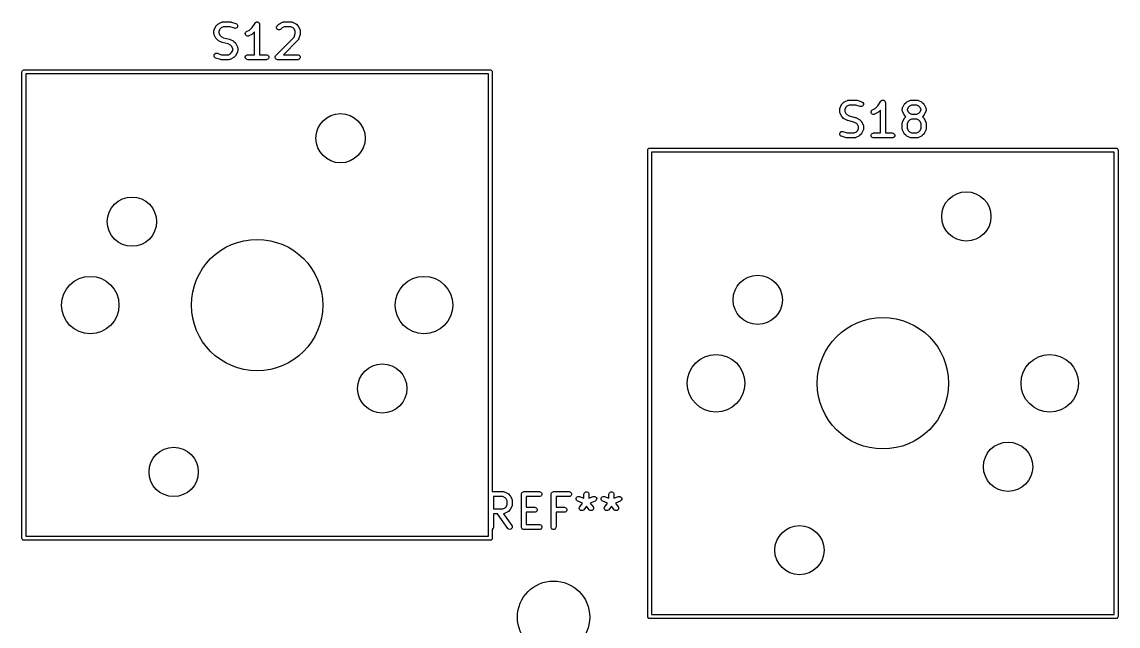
# Model space of a CAD drawing. Extents: x 100 to 226, y -132 to -42.
# Drawn here: x 156.99 to 190.36, y -102.96 to -84.57 of the extents above; entities that cross this region are included whole.
import ezdxf

# ---------------------------------------------------------------- set-up
doc = ezdxf.new("R2010")
doc.units = 0
doc.layers.add('BLACK', color=7, linetype='CONTINUOUS')

msp = doc.modelspace()

# ---------------------------------------------------------------- linework, layer by layer
at = {"layer": 'BLACK', "linetype": 'CONTINUOUS'}
for p, q in [((162.842323, -84.798004), (162.889942, -84.702766)), ((162.889942, -84.702766), (162.893906, -84.696466)), ((162.893906, -84.696466), (162.894664, -84.694639)), ((162.894664, -84.694639), (162.896352, -84.692582)), ((162.896352, -84.692582), (162.897774, -84.690323)), ((162.897774, -84.690323), (162.899272, -84.689023)), ((162.899272, -84.689023), (162.903991, -84.683274)), ((162.903991, -84.683274), (162.95161, -84.635655)), ((162.95161, -84.635655), (162.957359, -84.630936)), ((162.957359, -84.630936), (162.958659, -84.629438)), ((162.958659, -84.629438), (162.960918, -84.628016)), ((162.960918, -84.628016), (162.962975, -84.626328)), ((162.962975, -84.626328), (162.964802, -84.62557)), ((162.964802, -84.62557), (162.971102, -84.621606)), ((162.971102, -84.621606), (163.06634, -84.573987)), ((163.04907, -84.750327), (163.018663, -84.780734)), ((163.117586, -84.716069), (163.04907, -84.750327)), ((163.06634, -84.573987), (163.080071, -84.568732)), ((163.080071, -84.568732), (163.08276, -84.56854)), ((163.08276, -84.56854), (163.085249, -84.56751)), ((163.085249, -84.56751), (163.099881, -84.566069)), ((163.099881, -84.566069), (163.337976, -84.566069)), ((163.325806, -84.716069), (163.117586, -84.716069)), ((163.457115, -84.759839), (163.325806, -84.716069)), ((163.337976, -84.566069), (163.345381, -84.566798)), ((163.345381, -84.566798), (163.347356, -84.566658)), ((163.347356, -84.566658), (163.349953, -84.567248)), ((163.349953, -84.567248), (163.352608, -84.56751)), ((163.352608, -84.56751), (163.354439, -84.568268)), ((163.354439, -84.568268), (163.361693, -84.569918)), ((163.361693, -84.569918), (163.50455, -84.617537)), ((163.526816, -84.747938), (163.500642, -84.761024)), ((163.50455, -84.617537), (163.517975, -84.623531)), ((163.517975, -84.623531), (163.540082, -84.642705)), ((163.54599, -84.72583), (163.526816, -84.747938)), ((163.540082, -84.642705), (163.553169, -84.668878)), ((163.555244, -84.698068), (163.54599, -84.72583)), ((163.553169, -84.668878), (163.555244, -84.698068)), ((163.912597, -84.817525), (163.993976, -84.736146)), ((163.993976, -84.736146), (164.085096, -84.599466)), ((164.085096, -84.599466), (164.08513, -84.599423)), ((164.08513, -84.599423), (164.08514, -84.599401)), ((164.08514, -84.599401), (164.085191, -84.599349)), ((164.085191, -84.599349), (164.094412, -84.588091)), ((164.094412, -84.588091), (164.100581, -84.583959)), ((164.100581, -84.583959), (164.105832, -84.578709)), ((164.105832, -84.578709), (164.112621, -84.575896)), ((164.112621, -84.575896), (164.118727, -84.571808)), ((164.118727, -84.571808), (164.126007, -84.570351)), ((164.126007, -84.570351), (164.132868, -84.56751)), ((164.132868, -84.56751), (164.140216, -84.56751)), ((164.140216, -84.56751), (164.147421, -84.566069)), ((164.147421, -84.566069), (164.154705, -84.56751)), ((164.154705, -84.56751), (164.162132, -84.56751)), ((164.162132, -84.56751), (164.16892, -84.570322)), ((164.16892, -84.570322), (164.176129, -84.571748)), ((164.176129, -84.571748), (164.182308, -84.575867)), ((164.182308, -84.575867), (164.189168, -84.578709)), ((164.189168, -84.578709), (164.194361, -84.583902)), ((164.194361, -84.583902), (164.200478, -84.58798)), ((164.200478, -84.58798), (164.204611, -84.594152)), ((164.204611, -84.594152), (164.20986, -84.599401)), ((164.20986, -84.599401), (164.212671, -84.606188)), ((164.212671, -84.606188), (164.216761, -84.612295)), ((164.216761, -84.612295), (164.218217, -84.619576)), ((164.218217, -84.619576), (164.221059, -84.626437)), ((164.221059, -84.626437), (164.222484, -84.640913)), ((164.222484, -84.640913), (164.2225, -84.64099)), ((164.2225, -84.64099), (164.222494, -84.641016)), ((164.222494, -84.641016), (164.2225, -84.641069)), ((164.2225, -84.641069), (164.2225, -85.566069)), ((164.740608, -84.721676), (164.751807, -84.694639)), ((164.740608, -84.750938), (164.740608, -84.721676)), ((164.751807, -84.777975), (164.740608, -84.750938)), ((164.751807, -84.694639), (164.761134, -84.683274)), ((164.761134, -84.683274), (164.808753, -84.635655)), ((164.808753, -84.635655), (164.814502, -84.630936)), ((164.814502, -84.630936), (164.815802, -84.629438)), ((164.815802, -84.629438), (164.818061, -84.628016)), ((164.818061, -84.628016), (164.820118, -84.626328)), ((164.820118, -84.626328), (164.821945, -84.62557)), ((164.821945, -84.62557), (164.828245, -84.621606)), ((164.828245, -84.621606), (164.923483, -84.573987)), ((164.906213, -84.750327), (164.8672, -84.78934)), ((164.974729, -84.716069), (164.906213, -84.750327)), ((164.923483, -84.573987), (164.937214, -84.568732)), ((164.937214, -84.568732), (164.939903, -84.56854)), ((164.939903, -84.56854), (164.942392, -84.56751)), ((164.942392, -84.56751), (164.957024, -84.566069)), ((164.957024, -84.566069), (165.195119, -84.566069)), ((165.177414, -84.716069), (164.974729, -84.716069)), ((165.24593, -84.750327), (165.177414, -84.716069)), ((165.195119, -84.566069), (165.209751, -84.56751)), ((165.209751, -84.56751), (165.21224, -84.568541)), ((165.21224, -84.568541), (165.214928, -84.568732)), ((165.214928, -84.568732), (165.22866, -84.573987)), ((165.22866, -84.573987), (165.323898, -84.621606)), ((165.276337, -84.780734), (165.24593, -84.750327)), ((165.323898, -84.621606), (165.330197, -84.62557)), ((165.330197, -84.62557), (165.332025, -84.626328)), ((165.332025, -84.626328), (165.334081, -84.628016)), ((165.334081, -84.628016), (165.336341, -84.629438)), ((165.336341, -84.629438), (165.33764, -84.630936)), ((165.33764, -84.630936), (165.34339, -84.635655)), ((165.34339, -84.635655), (165.391009, -84.683274)), ((165.391009, -84.683274), (165.395727, -84.689023)), ((165.395727, -84.689023), (165.397226, -84.690323)), ((165.397226, -84.690323), (165.398647, -84.692582)), ((165.398647, -84.692582), (165.400336, -84.694639)), ((165.400336, -84.694639), (165.401093, -84.696466)), ((165.401093, -84.696466), (165.405058, -84.702766)), ((165.405058, -84.702766), (165.452677, -84.798004)), ((162.834405, -84.831545), (162.835846, -84.816913)), ((162.834405, -84.926783), (162.834405, -84.831545)), ((162.835846, -84.941415), (162.834405, -84.926783)), ((162.835846, -84.816913), (162.836877, -84.814423)), ((162.836877, -84.943904), (162.835846, -84.941415)), ((162.836877, -84.814423), (162.837068, -84.811736)), ((162.837068, -84.946592), (162.836877, -84.943904)), ((162.837068, -84.811736), (162.842323, -84.798004)), ((162.842323, -84.960324), (162.837068, -84.946592)), ((162.889942, -85.055562), (162.842323, -84.960324)), ((162.893906, -85.061861), (162.889942, -85.055562)), ((162.894664, -85.063689), (162.893906, -85.061861)), ((162.896352, -85.065745), (162.894664, -85.063689)), ((162.897774, -85.068005), (162.896352, -85.065745)), ((162.899272, -85.069304), (162.897774, -85.068005)), ((162.903991, -85.075054), (162.899272, -85.069304)), ((162.95161, -85.122673), (162.903991, -85.075054)), ((163.018663, -84.780734), (162.984405, -84.84925)), ((162.984405, -84.84925), (162.984405, -84.909078)), ((162.984405, -84.909078), (163.018663, -84.977594)), ((163.018663, -84.977594), (163.04907, -85.008001)), ((163.04907, -85.008001), (163.126057, -85.046494)), ((163.126057, -85.046494), (163.308547, -85.092117)), ((163.308547, -85.092117), (163.309626, -85.092502)), ((163.309626, -85.092502), (163.310166, -85.092541)), ((163.310166, -85.092541), (163.316247, -85.094868)), ((163.471452, -84.763099), (163.457115, -84.759839)), ((163.500642, -84.761024), (163.471452, -84.763099)), ((163.787375, -84.917402), (163.796629, -84.889641)), ((163.789449, -84.946592), (163.787375, -84.917402)), ((163.802536, -84.972767), (163.789449, -84.946592)), ((163.796629, -84.889641), (163.815802, -84.867533)), ((163.824644, -84.99194), (163.802536, -84.972767)), ((163.815802, -84.867533), (163.828245, -84.859701)), ((163.852405, -85.001194), (163.824644, -84.99194)), ((163.828245, -84.859701), (163.912597, -84.817525)), ((163.881595, -84.99912), (163.852405, -85.001194)), ((163.895327, -84.993865), (163.881595, -84.99912)), ((163.990565, -84.946246), (163.895327, -84.993865)), ((163.996864, -84.942281), (163.990565, -84.946246)), ((163.998692, -84.941524), (163.996864, -84.942281)), ((164.000748, -84.939835), (163.998692, -84.941524)), ((164.003008, -84.938414), (164.000748, -84.939835)), ((164.004307, -84.936915), (164.003008, -84.938414)), ((164.010057, -84.932197), (164.004307, -84.936915)), ((164.0725, -84.869754), (164.010057, -84.932197)), ((164.0725, -85.566069), (164.0725, -84.869754)), ((164.713515, -85.588036), (165.272423, -85.029126)), ((164.772499, -84.798667), (164.751807, -84.777975)), ((164.799536, -84.809866), (164.772499, -84.798667)), ((164.828798, -84.809866), (164.799536, -84.809866)), ((164.855835, -84.798667), (164.828798, -84.809866)), ((164.8672, -84.78934), (164.855835, -84.798667)), ((165.272423, -85.029126), (165.310595, -84.914613)), ((165.310595, -84.84925), (165.276337, -84.780734)), ((165.310595, -84.914613), (165.310595, -84.84925)), ((165.409127, -85.093357), (165.403133, -85.106783)), ((165.456746, -84.950501), (165.409127, -85.093357)), ((165.452677, -84.798004), (165.457932, -84.811735)), ((165.458395, -84.943245), (165.456746, -84.950501)), ((165.457932, -84.811735), (165.458123, -84.814424)), ((165.458123, -84.814424), (165.459154, -84.816913)), ((165.459154, -84.941415), (165.458395, -84.943245)), ((165.459154, -84.816913), (165.460595, -84.831545)), ((165.459415, -84.938761), (165.459154, -84.941415)), ((165.460006, -84.936164), (165.459415, -84.938761)), ((165.460595, -84.926783), (165.459865, -84.934189)), ((165.459865, -84.934189), (165.460006, -84.936164)), ((165.460595, -84.831545), (165.460595, -84.926783)), ((162.957359, -85.127391), (162.95161, -85.122673)), ((162.958659, -85.12889), (162.957359, -85.127391)), ((162.960918, -85.130311), (162.958659, -85.12889)), ((162.962975, -85.132), (162.960918, -85.130311)), ((162.964802, -85.132757), (162.962975, -85.132)), ((162.971102, -85.136722), (162.964802, -85.132757)), ((163.06634, -85.184341), (162.971102, -85.136722)), ((163.067409, -85.18475), (163.06634, -85.184341)), ((163.067845, -85.185073), (163.067409, -85.18475)), ((163.073981, -85.187265), (163.067845, -85.185073)), ((163.080071, -85.189596), (163.073981, -85.187265)), ((163.080611, -85.189634), (163.080071, -85.189596)), ((163.081691, -85.19002), (163.080611, -85.189634)), ((163.264181, -85.235642), (163.081691, -85.19002)), ((163.341168, -85.274136), (163.264181, -85.235642)), ((163.316247, -85.094868), (163.322393, -85.097064)), ((163.322393, -85.097064), (163.322828, -85.097386)), ((163.322828, -85.097386), (163.323898, -85.097796)), ((163.323898, -85.097796), (163.419136, -85.145415)), ((163.371575, -85.304543), (163.341168, -85.274136)), ((163.405833, -85.373059), (163.371575, -85.304543)), ((163.405833, -85.432887), (163.405833, -85.373059)), ((163.419136, -85.145415), (163.425435, -85.149379)), ((163.425435, -85.149379), (163.427263, -85.150137)), ((163.427263, -85.150137), (163.429319, -85.151825)), ((163.429319, -85.151825), (163.431579, -85.153247)), ((163.431579, -85.153247), (163.432878, -85.154745)), ((163.432878, -85.154745), (163.438628, -85.159464)), ((163.438628, -85.159464), (163.486247, -85.207083)), ((163.486247, -85.207083), (163.490965, -85.212832)), ((163.490965, -85.212832), (163.492464, -85.214132)), ((163.492464, -85.214132), (163.493885, -85.216391)), ((163.493885, -85.216391), (163.495574, -85.218448)), ((163.495574, -85.218448), (163.496331, -85.220275)), ((163.496331, -85.220275), (163.500296, -85.226575)), ((163.500296, -85.226575), (163.547915, -85.321813)), ((163.547915, -85.321813), (163.55317, -85.335544)), ((163.55317, -85.335544), (163.553361, -85.338233)), ((163.553361, -85.338233), (163.554392, -85.340722)), ((163.554392, -85.340722), (163.555833, -85.355354)), ((163.555833, -85.355354), (163.555833, -85.450592)), ((165.391009, -85.122673), (164.947614, -85.566069)), ((165.400337, -85.111308), (165.391009, -85.122673)), ((165.401368, -85.108817), (165.400337, -85.111308)), ((165.403133, -85.106783), (165.401368, -85.108817)), ((162.834994, -85.58407), (162.844248, -85.556307)), ((162.837069, -85.61326), (162.834994, -85.58407)), ((162.850155, -85.639433), (162.837069, -85.61326)), ((162.844248, -85.556307), (162.863422, -85.5342)), ((162.872262, -85.658607), (162.850155, -85.639433)), ((162.863422, -85.5342), (162.889595, -85.521114)), ((162.885688, -85.664601), (162.872262, -85.658607)), ((163.028544, -85.71222), (162.885688, -85.664601)), ((162.889595, -85.521114), (162.918785, -85.519039)), ((162.918785, -85.519039), (162.933122, -85.522299)), ((162.933122, -85.522299), (163.064432, -85.566069)), ((163.035799, -85.713869), (163.028544, -85.71222)), ((163.03763, -85.714628), (163.035799, -85.713869)), ((163.040283, -85.714889), (163.03763, -85.714628)), ((163.042881, -85.71548), (163.040283, -85.714889)), ((163.044855, -85.715339), (163.042881, -85.71548)), ((163.052262, -85.716069), (163.044855, -85.715339)), ((163.290357, -85.716069), (163.052262, -85.716069)), ((163.064432, -85.566069), (163.272652, -85.566069)), ((163.272652, -85.566069), (163.341167, -85.531811)), ((163.304989, -85.714628), (163.290357, -85.716069)), ((163.307478, -85.713596), (163.304989, -85.714628)), ((163.310166, -85.713406), (163.307478, -85.713596)), ((163.323898, -85.708151), (163.310166, -85.713406)), ((163.419136, -85.660532), (163.323898, -85.708151)), ((163.341167, -85.531811), (163.371574, -85.501403)), ((163.371574, -85.501403), (163.405833, -85.432887)), ((163.425435, -85.656567), (163.419136, -85.660532)), ((163.427263, -85.65581), (163.425435, -85.656567)), ((163.429319, -85.654122), (163.427263, -85.65581)), ((163.431579, -85.6527), (163.429319, -85.654122)), ((163.432879, -85.6512), (163.431579, -85.6527)), ((163.438629, -85.646482), (163.432879, -85.6512)), ((163.486247, -85.598863), (163.438629, -85.646482)), ((163.490965, -85.593113), (163.486247, -85.598863)), ((163.492464, -85.591814), (163.490965, -85.593113)), ((163.493885, -85.589555), (163.492464, -85.591814)), ((163.495575, -85.587497), (163.493885, -85.589555)), ((163.496332, -85.585667), (163.495575, -85.587497)), ((163.500296, -85.579371), (163.496332, -85.585667)), ((163.547915, -85.484133), (163.500296, -85.579371)), ((163.55317, -85.470402), (163.547915, -85.484133)), ((163.553361, -85.467712), (163.55317, -85.470402)), ((163.554392, -85.465224), (163.553361, -85.467712)), ((163.555833, -85.450592), (163.554392, -85.465224)), ((163.788227, -85.626437), (163.799426, -85.599401)), ((163.788227, -85.655701), (163.788227, -85.626437)), ((163.799426, -85.682737), (163.788227, -85.655701)), ((163.799426, -85.599401), (163.820118, -85.578709)), ((163.820118, -85.703429), (163.799426, -85.682737)), ((163.820118, -85.578709), (163.847154, -85.56751)), ((163.847154, -85.714628), (163.820118, -85.703429)), ((163.847154, -85.56751), (163.861786, -85.566069)), ((163.861786, -85.716069), (163.847154, -85.714628)), ((163.861786, -85.566069), (164.0725, -85.566069)), ((164.433214, -85.716069), (163.861786, -85.716069)), ((164.2225, -85.566069), (164.433214, -85.566069)), ((164.433214, -85.566069), (164.447846, -85.56751)), ((164.447846, -85.714628), (164.433214, -85.716069)), ((164.447846, -85.56751), (164.474882, -85.578709)), ((164.474882, -85.703429), (164.447846, -85.714628)), ((164.474882, -85.578709), (164.495574, -85.599401)), ((164.495574, -85.682737), (164.474882, -85.703429)), ((164.495574, -85.599401), (164.506773, -85.626437)), ((164.506773, -85.655701), (164.495574, -85.682737)), ((164.506773, -85.626437), (164.506773, -85.655701)), ((164.692989, -85.626437), (164.704188, -85.599401)), ((164.692989, -85.655701), (164.692989, -85.626437)), ((164.704188, -85.682737), (164.692989, -85.655701)), ((164.704188, -85.599401), (164.713515, -85.588036)), ((164.72488, -85.703429), (164.704188, -85.682737)), ((164.751916, -85.714628), (164.72488, -85.703429)), ((164.766548, -85.716069), (164.751916, -85.714628)), ((165.385595, -85.716069), (164.766548, -85.716069)), ((164.947614, -85.566069), (165.385595, -85.566069)), ((165.385595, -85.566069), (165.400227, -85.56751)), ((165.400227, -85.714628), (165.385595, -85.716069)), ((165.400227, -85.56751), (165.427263, -85.578709)), ((165.427263, -85.703429), (165.400227, -85.714628)), ((165.427263, -85.578709), (165.447955, -85.599401)), ((165.447955, -85.682737), (165.427263, -85.703429)), ((165.447955, -85.599401), (165.459154, -85.626437)), ((165.459154, -85.655701), (165.447955, -85.682737)), ((165.459154, -85.626437), (165.459154, -85.655701)), ((156.9875, -86.08625), (156.992067, -86.063289)), ((156.9875, -100.28625), (156.9875, -86.08625)), ((156.992067, -86.063289), (157.024539, -86.030817)), ((157.024539, -86.030817), (157.0475, -86.02625)), ((157.0475, -86.02625), (171.2475, -86.02625)), ((171.2475, -86.02625), (171.270461, -86.030817)), ((171.270461, -86.030817), (171.302933, -86.063289)), ((171.302933, -86.063289), (171.3075, -86.08625)), ((171.3075, -86.08625), (171.3075, -98.866069)), ((157.1075, -86.14625), (157.1075, -100.22625)), ((171.1875, -86.14625), (157.1075, -86.14625)), ((171.1875, -100.22625), (171.1875, -86.14625)), ((181.892323, -87.179254), (181.939942, -87.084016)), ((181.939942, -87.084016), (181.943906, -87.077716)), ((181.943906, -87.077716), (181.944664, -87.075889)), ((181.944664, -87.075889), (181.946352, -87.073832)), ((181.946352, -87.073832), (181.947774, -87.071573)), ((181.947774, -87.071573), (181.949272, -87.070273)), ((181.949272, -87.070273), (181.953991, -87.064524)), ((181.953991, -87.064524), (182.00161, -87.016905)), ((182.00161, -87.016905), (182.007359, -87.012186)), ((182.007359, -87.012186), (182.008659, -87.010688)), ((182.008659, -87.010688), (182.010918, -87.009266)), ((182.010918, -87.009266), (182.012975, -87.007578)), ((182.012975, -87.007578), (182.014802, -87.00682)), ((182.014802, -87.00682), (182.021102, -87.002856)), ((182.021102, -87.002856), (182.11634, -86.955237)), ((182.11634, -86.955237), (182.130071, -86.949982)), ((182.130071, -86.949982), (182.13276, -86.94979)), ((182.13276, -86.94979), (182.135249, -86.94876)), ((182.135249, -86.94876), (182.149881, -86.947319)), ((182.149881, -86.947319), (182.387976, -86.947319)), ((182.387976, -86.947319), (182.395381, -86.948048)), ((182.395381, -86.948048), (182.397356, -86.947908)), ((182.397356, -86.947908), (182.399953, -86.948498)), ((182.399953, -86.948498), (182.402608, -86.94876)), ((182.402608, -86.94876), (182.404439, -86.949518)), ((182.404439, -86.949518), (182.411693, -86.951168)), ((182.411693, -86.951168), (182.55455, -86.998787)), ((182.55455, -86.998787), (182.567975, -87.004781)), ((182.567975, -87.004781), (182.590082, -87.023955)), ((182.590082, -87.023955), (182.603169, -87.050128)), ((182.605244, -87.079318), (182.59599, -87.10708)), ((182.603169, -87.050128), (182.605244, -87.079318)), ((183.043976, -87.117396), (183.135096, -86.980716)), ((183.135096, -86.980716), (183.13513, -86.980673)), ((183.13513, -86.980673), (183.13514, -86.980651)), ((183.13514, -86.980651), (183.135191, -86.980599)), ((183.135191, -86.980599), (183.144412, -86.969341)), ((183.144412, -86.969341), (183.150581, -86.965209)), ((183.150581, -86.965209), (183.155832, -86.959959)), ((183.155832, -86.959959), (183.162621, -86.957146)), ((183.162621, -86.957146), (183.168727, -86.953058)), ((183.168727, -86.953058), (183.176007, -86.951601)), ((183.176007, -86.951601), (183.182868, -86.94876)), ((183.182868, -86.94876), (183.190216, -86.94876)), ((183.190216, -86.94876), (183.197421, -86.947319)), ((183.197421, -86.947319), (183.204705, -86.94876)), ((183.204705, -86.94876), (183.212132, -86.94876)), ((183.212132, -86.94876), (183.21892, -86.951572)), ((183.21892, -86.951572), (183.226129, -86.952998)), ((183.226129, -86.952998), (183.232308, -86.957117)), ((183.232308, -86.957117), (183.239168, -86.959959)), ((183.239168, -86.959959), (183.244361, -86.965152)), ((183.244361, -86.965152), (183.250478, -86.96923)), ((183.250478, -86.96923), (183.254611, -86.975402)), ((183.254611, -86.975402), (183.25986, -86.980651)), ((183.25986, -86.980651), (183.262671, -86.987438)), ((183.262671, -86.987438), (183.266761, -86.993545)), ((183.266761, -86.993545), (183.268217, -87.000826)), ((183.268217, -87.000826), (183.271059, -87.007687)), ((183.271059, -87.007687), (183.272484, -87.022163)), ((183.272484, -87.022163), (183.2725, -87.02224)), ((183.2725, -87.02224), (183.272494, -87.022266)), ((183.272494, -87.022266), (183.2725, -87.022319)), ((183.2725, -87.022319), (183.2725, -87.947319)), ((183.797085, -87.179254), (183.844704, -87.084016)), ((183.844704, -87.084016), (183.848668, -87.077716)), ((183.848668, -87.077716), (183.849426, -87.075889)), ((183.849426, -87.075889), (183.851114, -87.073832)), ((183.851114, -87.073832), (183.852536, -87.071573)), ((183.852536, -87.071573), (183.854034, -87.070273)), ((183.854034, -87.070273), (183.858753, -87.064524)), ((183.858753, -87.064524), (183.906372, -87.016905)), ((183.906372, -87.016905), (183.912121, -87.012186)), ((183.912121, -87.012186), (183.913421, -87.010688)), ((183.913421, -87.010688), (183.91568, -87.009266)), ((183.91568, -87.009266), (183.917737, -87.007578)), ((183.917737, -87.007578), (183.919564, -87.00682)), ((183.919564, -87.00682), (183.925864, -87.002856)), ((183.925864, -87.002856), (184.021102, -86.955237)), ((184.021102, -86.955237), (184.034833, -86.949982)), ((184.034833, -86.949982), (184.037522, -86.94979)), ((184.037522, -86.94979), (184.040011, -86.94876)), ((184.040011, -86.94876), (184.054643, -86.947319)), ((184.054643, -86.947319), (184.245119, -86.947319)), ((184.245119, -86.947319), (184.259751, -86.94876)), ((184.259751, -86.94876), (184.26224, -86.949791)), ((184.26224, -86.949791), (184.264928, -86.949982)), ((184.264928, -86.949982), (184.27866, -86.955237)), ((184.27866, -86.955237), (184.373898, -87.002856)), ((184.373898, -87.002856), (184.380197, -87.00682)), ((184.380197, -87.00682), (184.382025, -87.007578)), ((184.382025, -87.007578), (184.384081, -87.009266)), ((184.384081, -87.009266), (184.386341, -87.010688)), ((184.386341, -87.010688), (184.38764, -87.012186)), ((184.38764, -87.012186), (184.39339, -87.016905)), ((184.39339, -87.016905), (184.441009, -87.064524)), ((184.441009, -87.064524), (184.445727, -87.070273)), ((184.445727, -87.070273), (184.447226, -87.071573)), ((184.447226, -87.071573), (184.448647, -87.073832)), ((184.448647, -87.073832), (184.450336, -87.075889)), ((184.450336, -87.075889), (184.451093, -87.077716)), ((184.451093, -87.077716), (184.455058, -87.084016)), ((184.455058, -87.084016), (184.502677, -87.179254)), ((181.884405, -87.212795), (181.885846, -87.198163)), ((181.884405, -87.308033), (181.884405, -87.212795)), ((181.885846, -87.322665), (181.884405, -87.308033)), ((181.885846, -87.198163), (181.886877, -87.195673)), ((181.886877, -87.325154), (181.885846, -87.322665)), ((181.886877, -87.195673), (181.887068, -87.192986)), ((181.887068, -87.327842), (181.886877, -87.325154)), ((181.887068, -87.192986), (181.892323, -87.179254)), ((181.892323, -87.341574), (181.887068, -87.327842)), ((181.939942, -87.436812), (181.892323, -87.341574)), ((182.068663, -87.161984), (182.034405, -87.2305)), ((182.034405, -87.2305), (182.034405, -87.290328)), ((182.034405, -87.290328), (182.068663, -87.358844)), ((182.09907, -87.131577), (182.068663, -87.161984)), ((182.068663, -87.358844), (182.09907, -87.389251)), ((182.167586, -87.097319), (182.09907, -87.131577)), ((182.09907, -87.389251), (182.176057, -87.427744)), ((182.375806, -87.097319), (182.167586, -87.097319)), ((182.176057, -87.427744), (182.358547, -87.473367)), ((182.507115, -87.141089), (182.375806, -87.097319)), ((182.521452, -87.144349), (182.507115, -87.141089)), ((182.550642, -87.142274), (182.521452, -87.144349)), ((182.576816, -87.129188), (182.550642, -87.142274)), ((182.59599, -87.10708), (182.576816, -87.129188)), ((182.837375, -87.298652), (182.846629, -87.270891)), ((182.839449, -87.327842), (182.837375, -87.298652)), ((182.852536, -87.354017), (182.839449, -87.327842)), ((182.846629, -87.270891), (182.865802, -87.248783)), ((182.874644, -87.37319), (182.852536, -87.354017)), ((182.865802, -87.248783), (182.878245, -87.240951)), ((182.902405, -87.382444), (182.874644, -87.37319)), ((182.878245, -87.240951), (182.962597, -87.198775)), ((182.931595, -87.38037), (182.902405, -87.382444)), ((182.945327, -87.375115), (182.931595, -87.38037)), ((183.040565, -87.327496), (182.945327, -87.375115)), ((182.962597, -87.198775), (183.043976, -87.117396)), ((183.046864, -87.323531), (183.040565, -87.327496)), ((183.048692, -87.322774), (183.046864, -87.323531)), ((183.050748, -87.321085), (183.048692, -87.322774)), ((183.053008, -87.319664), (183.050748, -87.321085)), ((183.054307, -87.318165), (183.053008, -87.319664)), ((183.060057, -87.313447), (183.054307, -87.318165)), ((183.1225, -87.251004), (183.060057, -87.313447)), ((183.1225, -87.947319), (183.1225, -87.251004)), ((183.789167, -87.212795), (183.790608, -87.198163)), ((183.789167, -87.260414), (183.789167, -87.212795)), ((183.790608, -87.275046), (183.789167, -87.260414)), ((183.790608, -87.198163), (183.791639, -87.195673)), ((183.791639, -87.277535), (183.790608, -87.275046)), ((183.791639, -87.195673), (183.79183, -87.192986)), ((183.79183, -87.280223), (183.791639, -87.277535)), ((183.79183, -87.192986), (183.797085, -87.179254)), ((183.797085, -87.293955), (183.79183, -87.280223)), ((183.844704, -87.389193), (183.797085, -87.293955)), ((183.848668, -87.395492), (183.844704, -87.389193)), ((183.849426, -87.39732), (183.848668, -87.395492)), ((183.851114, -87.399376), (183.849426, -87.39732)), ((183.852536, -87.401636), (183.851114, -87.399376)), ((183.854034, -87.402935), (183.852536, -87.401636)), ((183.858753, -87.408685), (183.854034, -87.402935)), ((183.900958, -87.45089), (183.858753, -87.408685)), ((183.973425, -87.161984), (183.939167, -87.2305)), ((183.939167, -87.2305), (183.939167, -87.242709)), ((183.939167, -87.242709), (183.973425, -87.311225)), ((184.003832, -87.131577), (183.973425, -87.161984)), ((183.973425, -87.311225), (184.003832, -87.341632)), ((184.072348, -87.097319), (184.003832, -87.131577)), ((184.003832, -87.341632), (184.072348, -87.37589)), ((184.227414, -87.097319), (184.072348, -87.097319)), ((184.072348, -87.37589), (184.227414, -87.37589)), ((184.29593, -87.131577), (184.227414, -87.097319)), ((184.227414, -87.37589), (184.29593, -87.341632)), ((184.326337, -87.161984), (184.29593, -87.131577)), ((184.29593, -87.341632), (184.326337, -87.311225)), ((184.360595, -87.2305), (184.326337, -87.161984)), ((184.326337, -87.311225), (184.360595, -87.242709)), ((184.360595, -87.242709), (184.360595, -87.2305)), ((184.441009, -87.408685), (184.398804, -87.45089)), ((184.445727, -87.402935), (184.441009, -87.408685)), ((184.447226, -87.401636), (184.445727, -87.402935)), ((184.448647, -87.399376), (184.447226, -87.401636)), ((184.450336, -87.39732), (184.448647, -87.399376)), ((184.451093, -87.395492), (184.450336, -87.39732)), ((184.455058, -87.389193), (184.451093, -87.395492)), ((184.502677, -87.293955), (184.455058, -87.389193)), ((184.502677, -87.179254), (184.507932, -87.192985)), ((184.507932, -87.280224), (184.502677, -87.293955)), ((184.507932, -87.192985), (184.508123, -87.195674)), ((184.508123, -87.277534), (184.507932, -87.280224)), ((184.508123, -87.195674), (184.509154, -87.198163)), ((184.509154, -87.275046), (184.508123, -87.277534)), ((184.509154, -87.198163), (184.510595, -87.212795)), ((184.510595, -87.260414), (184.509154, -87.275046)), ((184.510595, -87.212795), (184.510595, -87.260414)), ((181.943906, -87.443111), (181.939942, -87.436812)), ((181.944664, -87.444939), (181.943906, -87.443111)), ((181.946352, -87.446995), (181.944664, -87.444939)), ((181.947774, -87.449255), (181.946352, -87.446995)), ((181.949272, -87.450554), (181.947774, -87.449255)), ((181.953991, -87.456304), (181.949272, -87.450554)), ((182.00161, -87.503923), (181.953991, -87.456304)), ((182.007359, -87.508641), (182.00161, -87.503923)), ((182.008659, -87.51014), (182.007359, -87.508641)), ((182.010918, -87.511561), (182.008659, -87.51014)), ((182.012975, -87.51325), (182.010918, -87.511561)), ((182.014802, -87.514007), (182.012975, -87.51325)), ((182.021102, -87.517972), (182.014802, -87.514007)), ((182.11634, -87.565591), (182.021102, -87.517972)), ((182.117409, -87.566), (182.11634, -87.565591)), ((182.117845, -87.566323), (182.117409, -87.566)), ((182.123981, -87.568515), (182.117845, -87.566323)), ((182.130071, -87.570846), (182.123981, -87.568515)), ((182.130611, -87.570884), (182.130071, -87.570846)), ((182.131691, -87.57127), (182.130611, -87.570884)), ((182.314181, -87.616892), (182.131691, -87.57127)), ((182.391168, -87.655386), (182.314181, -87.616892)), ((182.358547, -87.473367), (182.359626, -87.473752)), ((182.359626, -87.473752), (182.360166, -87.473791)), ((182.360166, -87.473791), (182.366247, -87.476118)), ((182.366247, -87.476118), (182.372393, -87.478314)), ((182.372393, -87.478314), (182.372828, -87.478636)), ((182.372828, -87.478636), (182.373898, -87.479046)), ((182.373898, -87.479046), (182.469136, -87.526665)), ((182.421575, -87.685793), (182.391168, -87.655386)), ((182.455833, -87.754309), (182.421575, -87.685793)), ((182.455833, -87.814137), (182.455833, -87.754309)), ((182.469136, -87.526665), (182.475435, -87.530629)), ((182.475435, -87.530629), (182.477263, -87.531387)), ((182.477263, -87.531387), (182.479319, -87.533075)), ((182.479319, -87.533075), (182.481579, -87.534497)), ((182.481579, -87.534497), (182.482878, -87.535995)), ((182.482878, -87.535995), (182.488628, -87.540714)), ((182.488628, -87.540714), (182.536247, -87.588333)), ((182.536247, -87.588333), (182.540965, -87.594082)), ((182.540965, -87.594082), (182.542464, -87.595382)), ((182.542464, -87.595382), (182.543885, -87.597641)), ((182.543885, -87.597641), (182.545574, -87.599698)), ((182.545574, -87.599698), (182.546331, -87.601525)), ((182.546331, -87.601525), (182.550296, -87.607825)), ((182.550296, -87.607825), (182.597915, -87.703063)), ((182.597915, -87.703063), (182.60317, -87.716794)), ((182.60317, -87.716794), (182.603361, -87.719483)), ((182.603361, -87.719483), (182.604392, -87.721972)), ((182.604392, -87.721972), (182.605833, -87.736604)), ((182.605833, -87.736604), (182.605833, -87.831842)), ((183.789167, -87.641366), (183.790608, -87.626734)), ((183.789167, -87.831842), (183.789167, -87.641366)), ((183.790608, -87.626734), (183.791639, -87.624244)), ((183.791639, -87.624244), (183.79183, -87.621557)), ((183.79183, -87.621557), (183.797085, -87.607825)), ((183.797085, -87.607825), (183.844704, -87.512587)), ((183.844704, -87.512587), (183.848668, -87.506287)), ((183.848668, -87.506287), (183.849426, -87.50446)), ((183.849426, -87.50446), (183.851114, -87.502403)), ((183.851114, -87.502403), (183.852536, -87.500144)), ((183.852536, -87.500144), (183.854034, -87.498844)), ((183.854034, -87.498844), (183.858753, -87.493095)), ((183.858753, -87.493095), (183.900958, -87.45089)), ((183.973425, -87.590555), (183.939167, -87.659071)), ((183.939167, -87.659071), (183.939167, -87.814137)), ((184.003832, -87.560148), (183.973425, -87.590555)), ((184.072348, -87.52589), (184.003832, -87.560148)), ((184.227414, -87.52589), (184.072348, -87.52589)), ((184.29593, -87.560148), (184.227414, -87.52589)), ((184.326337, -87.590555), (184.29593, -87.560148)), ((184.360595, -87.659071), (184.326337, -87.590555)), ((184.360595, -87.814137), (184.360595, -87.659071)), ((184.398804, -87.45089), (184.441009, -87.493095)), ((184.441009, -87.493095), (184.445727, -87.498844)), ((184.445727, -87.498844), (184.447226, -87.500144)), ((184.447226, -87.500144), (184.448647, -87.502403)), ((184.448647, -87.502403), (184.450336, -87.50446)), ((184.450336, -87.50446), (184.451093, -87.506287)), ((184.451093, -87.506287), (184.455058, -87.512587)), ((184.455058, -87.512587), (184.502677, -87.607825)), ((184.502677, -87.607825), (184.507932, -87.621556)), ((184.507932, -87.621556), (184.508123, -87.624245)), ((184.508123, -87.624245), (184.509154, -87.626734)), ((184.509154, -87.626734), (184.510595, -87.641366)), ((184.510595, -87.641366), (184.510595, -87.831842)), ((181.884994, -87.96532), (181.894248, -87.937557)), ((181.887069, -87.99451), (181.884994, -87.96532)), ((181.900155, -88.020683), (181.887069, -87.99451)), ((181.894248, -87.937557), (181.913422, -87.91545)), ((181.922262, -88.039857), (181.900155, -88.020683)), ((181.913422, -87.91545), (181.939595, -87.902364)), ((181.935688, -88.045851), (181.922262, -88.039857)), ((182.078544, -88.09347), (181.935688, -88.045851)), ((181.939595, -87.902364), (181.968785, -87.900289)), ((181.968785, -87.900289), (181.983122, -87.903549)), ((181.983122, -87.903549), (182.114432, -87.947319)), ((182.085799, -88.095119), (182.078544, -88.09347)), ((182.08763, -88.095878), (182.085799, -88.095119)), ((182.090283, -88.096139), (182.08763, -88.095878)), ((182.092881, -88.09673), (182.090283, -88.096139)), ((182.094855, -88.096589), (182.092881, -88.09673)), ((182.102262, -88.097319), (182.094855, -88.096589)), ((182.114432, -87.947319), (182.322652, -87.947319)), ((182.322652, -87.947319), (182.391167, -87.913061)), ((182.354989, -88.095878), (182.340357, -88.097319)), ((182.357478, -88.094846), (182.354989, -88.095878)), ((182.360166, -88.094656), (182.357478, -88.094846)), ((182.373898, -88.089401), (182.360166, -88.094656)), ((182.469136, -88.041782), (182.373898, -88.089401)), ((182.391167, -87.913061), (182.421574, -87.882653)), ((182.421574, -87.882653), (182.455833, -87.814137)), ((182.475435, -88.037817), (182.469136, -88.041782)), ((182.477263, -88.03706), (182.475435, -88.037817)), ((182.479319, -88.035372), (182.477263, -88.03706)), ((182.481579, -88.03395), (182.479319, -88.035372)), ((182.482879, -88.03245), (182.481579, -88.03395)), ((182.488629, -88.027732), (182.482879, -88.03245)), ((182.536247, -87.980113), (182.488629, -88.027732)), ((182.540965, -87.974363), (182.536247, -87.980113)), ((182.542464, -87.973064), (182.540965, -87.974363)), ((182.543885, -87.970805), (182.542464, -87.973064)), ((182.545575, -87.968747), (182.543885, -87.970805)), ((182.546332, -87.966917), (182.545575, -87.968747)), ((182.550296, -87.960621), (182.546332, -87.966917)), ((182.597915, -87.865383), (182.550296, -87.960621)), ((182.60317, -87.851652), (182.597915, -87.865383)), ((182.603361, -87.848962), (182.60317, -87.851652)), ((182.604392, -87.846474), (182.603361, -87.848962)), ((182.605833, -87.831842), (182.604392, -87.846474)), ((182.838227, -88.007687), (182.849426, -87.980651)), ((182.838227, -88.036951), (182.838227, -88.007687)), ((182.849426, -88.063987), (182.838227, -88.036951)), ((182.849426, -87.980651), (182.870118, -87.959959)), ((182.870118, -88.084679), (182.849426, -88.063987)), ((182.870118, -87.959959), (182.897154, -87.94876)), ((182.897154, -88.095878), (182.870118, -88.084679)), ((182.897154, -87.94876), (182.911786, -87.947319)), ((182.911786, -88.097319), (182.897154, -88.095878)), ((182.911786, -87.947319), (183.1225, -87.947319)), ((183.2725, -87.947319), (183.483214, -87.947319)), ((183.483214, -87.947319), (183.497846, -87.94876)), ((183.497846, -88.095878), (183.483214, -88.097319)), ((183.497846, -87.94876), (183.524882, -87.959959)), ((183.524882, -88.084679), (183.497846, -88.095878)), ((183.524882, -87.959959), (183.545574, -87.980651)), ((183.545574, -88.063987), (183.524882, -88.084679)), ((183.545574, -87.980651), (183.556773, -88.007687)), ((183.556773, -88.036951), (183.545574, -88.063987)), ((183.556773, -88.007687), (183.556773, -88.036951)), ((183.790608, -87.846474), (183.789167, -87.831842)), ((183.791639, -87.848963), (183.790608, -87.846474)), ((183.79183, -87.851651), (183.791639, -87.848963)), ((183.797085, -87.865383), (183.79183, -87.851651)), ((183.844704, -87.960621), (183.797085, -87.865383)), ((183.848667, -87.966917), (183.844704, -87.960621)), ((183.849425, -87.968747), (183.848667, -87.966917)), ((183.851114, -87.970805), (183.849425, -87.968747)), ((183.852536, -87.973064), (183.851114, -87.970805)), ((183.854034, -87.974363), (183.852536, -87.973064)), ((183.858752, -87.980112), (183.854034, -87.974363)), ((183.906371, -88.027732), (183.858752, -87.980112)), ((183.91212, -88.03245), (183.906371, -88.027732)), ((183.913421, -88.03395), (183.91212, -88.03245)), ((183.91568, -88.035372), (183.913421, -88.03395)), ((183.917737, -88.03706), (183.91568, -88.035372)), ((183.919564, -88.037817), (183.917737, -88.03706)), ((183.925864, -88.041782), (183.919564, -88.037817)), ((184.021102, -88.089401), (183.925864, -88.041782)), ((183.939167, -87.814137), (183.973425, -87.882653)), ((183.973425, -87.882653), (184.003832, -87.913061)), ((184.003832, -87.913061), (184.072348, -87.947319)), ((184.034833, -88.094656), (184.021102, -88.089401)), ((184.037522, -88.094847), (184.034833, -88.094656)), ((184.040011, -88.095878), (184.037522, -88.094847)), ((184.054643, -88.097319), (184.040011, -88.095878)), ((184.072348, -87.947319), (184.227414, -87.947319)), ((184.227414, -87.947319), (184.295929, -87.913061)), ((184.259751, -88.095878), (184.245119, -88.097319)), ((184.26224, -88.094846), (184.259751, -88.095878)), ((184.264928, -88.094656), (184.26224, -88.094846)), ((184.27866, -88.089401), (184.264928, -88.094656)), ((184.373898, -88.041782), (184.27866, -88.089401)), ((184.295929, -87.913061), (184.326336, -87.882653)), ((184.326336, -87.882653), (184.360595, -87.814137)), ((184.380197, -88.037817), (184.373898, -88.041782)), ((184.382025, -88.03706), (184.380197, -88.037817)), ((184.384081, -88.035372), (184.382025, -88.03706)), ((184.386341, -88.03395), (184.384081, -88.035372)), ((184.387641, -88.03245), (184.386341, -88.03395)), ((184.393391, -88.027732), (184.387641, -88.03245)), ((184.441009, -87.980113), (184.393391, -88.027732)), ((184.445727, -87.974363), (184.441009, -87.980113)), ((184.447226, -87.973064), (184.445727, -87.974363)), ((184.448647, -87.970805), (184.447226, -87.973064)), ((184.450337, -87.968747), (184.448647, -87.970805)), ((184.451094, -87.966917), (184.450337, -87.968747)), ((184.455058, -87.960621), (184.451094, -87.966917)), ((184.502677, -87.865383), (184.455058, -87.960621)), ((184.507932, -87.851652), (184.502677, -87.865383)), ((184.508123, -87.848962), (184.507932, -87.851652)), ((184.509154, -87.846474), (184.508123, -87.848962)), ((184.510595, -87.831842), (184.509154, -87.846474)), ((176.042067, -88.444539), (176.074539, -88.412067)), ((176.074539, -88.412067), (176.0975, -88.4075)), ((176.0975, -88.4075), (190.2975, -88.4075)), ((182.340357, -88.097319), (182.102262, -88.097319)), ((183.483214, -88.097319), (182.911786, -88.097319)), ((184.245119, -88.097319), (184.054643, -88.097319)), ((190.2975, -88.4075), (190.320461, -88.412067)), ((190.320461, -88.412067), (190.352933, -88.444539)), ((176.0375, -88.4675), (176.042067, -88.444539)), ((176.0375, -102.6675), (176.0375, -88.4675)), ((176.1575, -88.5275), (176.1575, -102.6075)), ((190.2375, -88.5275), (176.1575, -88.5275)), ((190.2375, -102.6075), (190.2375, -88.5275)), ((190.352933, -88.444539), (190.3575, -88.4675)), ((190.3575, -88.4675), (190.3575, -102.6675)), ((171.3075, -98.866069), (171.64869, -98.866069)), ((171.630985, -99.016069), (171.342738, -99.016069)), ((171.342738, -99.016069), (171.342738, -99.389878)), ((171.699501, -99.050327), (171.630985, -99.016069)), ((171.64869, -98.866069), (171.663322, -98.86751)), ((171.663322, -98.86751), (171.665811, -98.868541)), ((171.665811, -98.868541), (171.668499, -98.868732)), ((171.668499, -98.868732), (171.682231, -98.873987)), ((171.682231, -98.873987), (171.777469, -98.921606)), ((171.729908, -99.080734), (171.699501, -99.050327)), ((171.764166, -99.14925), (171.729908, -99.080734)), ((171.777469, -98.921606), (171.783768, -98.92557)), ((171.783768, -98.92557), (171.785596, -98.926328)), ((171.785596, -98.926328), (171.787652, -98.928016)), ((171.787652, -98.928016), (171.789912, -98.929438)), ((171.789912, -98.929438), (171.791211, -98.930936)), ((171.791211, -98.930936), (171.796961, -98.935655)), ((171.796961, -98.935655), (171.84458, -98.983274)), ((171.84458, -98.983274), (171.849298, -98.989023)), ((171.849298, -98.989023), (171.850797, -98.990323)), ((171.850797, -98.990323), (171.852218, -98.992582)), ((171.852218, -98.992582), (171.853907, -98.994639)), ((171.853907, -98.994639), (171.854664, -98.996466)), ((171.854664, -98.996466), (171.858629, -99.002766)), ((171.858629, -99.002766), (171.906248, -99.098004)), ((171.906248, -99.098004), (171.911503, -99.111735)), ((172.192738, -98.941069), (172.194179, -98.926437)), ((172.192738, -99.941069), (172.192738, -98.941069)), ((172.194179, -98.926437), (172.205378, -98.899401)), ((172.205378, -98.899401), (172.22607, -98.878709)), ((172.22607, -98.878709), (172.253106, -98.86751)), ((172.253106, -98.86751), (172.267738, -98.866069)), ((172.267738, -98.866069), (172.743928, -98.866069)), ((172.743928, -99.016069), (172.342738, -99.016069)), ((172.342738, -99.016069), (172.342738, -99.342259)), ((172.743928, -98.866069), (172.75856, -98.86751)), ((172.75856, -99.014628), (172.743928, -99.016069)), ((172.75856, -98.86751), (172.785596, -98.878709)), ((172.785596, -99.003429), (172.75856, -99.014628)), ((172.785596, -98.878709), (172.806288, -98.899401)), ((172.806288, -98.982737), (172.785596, -99.003429)), ((172.806288, -98.899401), (172.817487, -98.926437)), ((172.817487, -98.955701), (172.806288, -98.982737)), ((172.817487, -98.926437), (172.817487, -98.955701)), ((173.0975, -98.941069), (173.098941, -98.926437)), ((173.0975, -99.941069), (173.0975, -98.941069)), ((173.098941, -98.926437), (173.11014, -98.899401)), ((173.11014, -98.899401), (173.130832, -98.878709)), ((173.130832, -98.878709), (173.157868, -98.86751)), ((173.157868, -98.86751), (173.1725, -98.866069)), ((173.1725, -98.866069), (173.64869, -98.866069)), ((173.64869, -99.016069), (173.2475, -99.016069)), ((173.2475, -99.016069), (173.2475, -99.342259)), ((173.64869, -98.866069), (173.663322, -98.86751)), ((173.663322, -99.014628), (173.64869, -99.016069)), ((173.663322, -98.86751), (173.690358, -98.878709)), ((173.690358, -99.003429), (173.663322, -99.014628)), ((173.690358, -98.878709), (173.71105, -98.899401)), ((173.71105, -98.982737), (173.690358, -99.003429)), ((173.71105, -98.899401), (173.722249, -98.926437)), ((173.722249, -98.955701), (173.71105, -98.982737)), ((173.722249, -98.926437), (173.722249, -98.955701)), ((173.860673, -99.070192), (173.871541, -99.043021)), ((173.86103, -99.099454), (173.860673, -99.070192)), ((173.872557, -99.126351), (173.86103, -99.099454)), ((173.871541, -99.043021), (173.89198, -99.022078)), ((173.89198, -99.022078), (173.918877, -99.010551)), ((173.918877, -99.010551), (173.948139, -99.010194)), ((173.948139, -99.010194), (173.962259, -99.01429)), ((173.962259, -99.01429), (174.0975, -99.068386)), ((174.0975, -98.941069), (174.098941, -98.926437)), ((174.0975, -99.068386), (174.0975, -98.941069)), ((174.098941, -98.926437), (174.11014, -98.899401)), ((174.11014, -98.899401), (174.130832, -98.878709)), ((174.130832, -98.878709), (174.157868, -98.86751)), ((174.157868, -98.86751), (174.187132, -98.86751)), ((174.187132, -98.86751), (174.214168, -98.878709)), ((174.214168, -98.878709), (174.23486, -98.899401)), ((174.23486, -98.899401), (174.246059, -98.926437)), ((174.246059, -98.926437), (174.2475, -98.941069)), ((174.2475, -98.941069), (174.2475, -99.068386)), ((174.2475, -99.068386), (174.382741, -99.01429)), ((174.382741, -99.01429), (174.396861, -99.010194)), ((174.396861, -99.010194), (174.426123, -99.010551)), ((174.426123, -99.010551), (174.45302, -99.022078)), ((174.45302, -99.022078), (174.473458, -99.043021)), ((174.48397, -99.099454), (174.472443, -99.126351)), ((174.473458, -99.043021), (174.484327, -99.070192)), ((174.484327, -99.070192), (174.48397, -99.099454)), ((174.622578, -99.070192), (174.633446, -99.043021)), ((174.622935, -99.099454), (174.622578, -99.070192)), ((174.634462, -99.126351), (174.622935, -99.099454)), ((174.633446, -99.043021), (174.653885, -99.022078)), ((174.653885, -99.022078), (174.680782, -99.010551)), ((174.680782, -99.010551), (174.710044, -99.010194)), ((174.710044, -99.010194), (174.724164, -99.01429)), ((174.724164, -99.01429), (174.859405, -99.068386)), ((174.859405, -98.941069), (174.860846, -98.926437)), ((174.859405, -99.068386), (174.859405, -98.941069)), ((174.860846, -98.926437), (174.872045, -98.899401)), ((174.872045, -98.899401), (174.892737, -98.878709)), ((174.892737, -98.878709), (174.919773, -98.86751)), ((174.919773, -98.86751), (174.949037, -98.86751)), ((174.949037, -98.86751), (174.976073, -98.878709)), ((174.976073, -98.878709), (174.996765, -98.899401)), ((174.996765, -98.899401), (175.007964, -98.926437)), ((175.007964, -98.926437), (175.009405, -98.941069)), ((175.009405, -98.941069), (175.009405, -99.068386)), ((175.009405, -99.068386), (175.144646, -99.01429)), ((175.144646, -99.01429), (175.158766, -99.010194)), ((175.158766, -99.010194), (175.188028, -99.010551)), ((175.188028, -99.010551), (175.214925, -99.022078)), ((175.214925, -99.022078), (175.235363, -99.043021)), ((175.245875, -99.099454), (175.234348, -99.126351)), ((175.235363, -99.043021), (175.246232, -99.070192)), ((175.246232, -99.070192), (175.245875, -99.099454)), ((171.342738, -99.389878), (171.630985, -99.389878)), ((171.630985, -99.389878), (171.699501, -99.35562)), ((171.699501, -99.35562), (171.729908, -99.325213)), ((171.729908, -99.325213), (171.764166, -99.256697)), ((171.764166, -99.256697), (171.764166, -99.14925)), ((171.84458, -99.422673), (171.796961, -99.470292)), ((171.849298, -99.416923), (171.84458, -99.422673)), ((171.850797, -99.415624), (171.849298, -99.416923)), ((171.852218, -99.413364), (171.850797, -99.415624)), ((171.853907, -99.411308), (171.852218, -99.413364)), ((171.854664, -99.40948), (171.853907, -99.411308)), ((171.858629, -99.403181), (171.854664, -99.40948)), ((171.906248, -99.307943), (171.858629, -99.403181)), ((171.911503, -99.294212), (171.906248, -99.307943)), ((171.911503, -99.111735), (171.911694, -99.114424)), ((171.911694, -99.291522), (171.911503, -99.294212)), ((171.911694, -99.114424), (171.912725, -99.116913)), ((171.912725, -99.289034), (171.911694, -99.291522)), ((171.912725, -99.116913), (171.914166, -99.131545)), ((171.914166, -99.274402), (171.912725, -99.289034)), ((171.914166, -99.131545), (171.914166, -99.274402)), ((172.342738, -99.342259), (172.601071, -99.342259)), ((172.601071, -99.342259), (172.615703, -99.3437)), ((172.615703, -99.3437), (172.642739, -99.354899)), ((172.642739, -99.354899), (172.663431, -99.375591)), ((172.663431, -99.375591), (172.67463, -99.402627)), ((172.67463, -99.431891), (172.663431, -99.458927)), ((172.67463, -99.402627), (172.67463, -99.431891)), ((173.2475, -99.342259), (173.505833, -99.342259)), ((173.505833, -99.342259), (173.520465, -99.3437)), ((173.520465, -99.3437), (173.547501, -99.354899)), ((173.547501, -99.354899), (173.568193, -99.375591)), ((173.568193, -99.375591), (173.579392, -99.402627)), ((173.579392, -99.431891), (173.568193, -99.458927)), ((173.579392, -99.402627), (173.579392, -99.431891)), ((173.8935, -99.14679), (173.872557, -99.126351)), ((173.906551, -99.153562), (173.8935, -99.14679)), ((174.053782, -99.212454), (173.906551, -99.153562)), ((173.954754, -99.365558), (173.962017, -99.33721)), ((173.958893, -99.394527), (173.954754, -99.365558)), ((173.973802, -99.419708), (173.958893, -99.394527)), ((173.962017, -99.33721), (173.969643, -99.32464)), ((173.969643, -99.32464), (174.053782, -99.212454)), ((173.997213, -99.437266), (173.973802, -99.419708)), ((174.025561, -99.444529), (173.997213, -99.437266)), ((174.05453, -99.44039), (174.025561, -99.444529)), ((174.079711, -99.425481), (174.05453, -99.44039)), ((174.089643, -99.41464), (174.079711, -99.425481)), ((174.1725, -99.304164), (174.089643, -99.41464)), ((174.255357, -99.41464), (174.1725, -99.304164)), ((174.265289, -99.425481), (174.255357, -99.41464)), ((174.29047, -99.44039), (174.265289, -99.425481)), ((174.319439, -99.444529), (174.29047, -99.44039)), ((174.438449, -99.153562), (174.291217, -99.212454)), ((174.291217, -99.212454), (174.375357, -99.32464)), ((174.347787, -99.437266), (174.319439, -99.444529)), ((174.371198, -99.419708), (174.347787, -99.437266)), ((174.386107, -99.394527), (174.371198, -99.419708)), ((174.375357, -99.32464), (174.382983, -99.33721)), ((174.382983, -99.33721), (174.390246, -99.365558)), ((174.390246, -99.365558), (174.386107, -99.394527)), ((174.451499, -99.14679), (174.438449, -99.153562)), ((174.472443, -99.126351), (174.451499, -99.14679)), ((174.655405, -99.14679), (174.634462, -99.126351)), ((174.668456, -99.153562), (174.655405, -99.14679)), ((174.815687, -99.212454), (174.668456, -99.153562)), ((174.716659, -99.365558), (174.723922, -99.33721)), ((174.720798, -99.394527), (174.716659, -99.365558)), ((174.735707, -99.419708), (174.720798, -99.394527)), ((174.723922, -99.33721), (174.731548, -99.32464)), ((174.731548, -99.32464), (174.815687, -99.212454)), ((174.759118, -99.437266), (174.735707, -99.419708)), ((174.787466, -99.444529), (174.759118, -99.437266)), ((174.816435, -99.44039), (174.787466, -99.444529)), ((174.841616, -99.425481), (174.816435, -99.44039)), ((174.851548, -99.41464), (174.841616, -99.425481)), ((174.934405, -99.304164), (174.851548, -99.41464)), ((175.017262, -99.41464), (174.934405, -99.304164)), ((175.027194, -99.425481), (175.017262, -99.41464)), ((175.052375, -99.44039), (175.027194, -99.425481)), ((175.081344, -99.444529), (175.052375, -99.44039)), ((175.200354, -99.153562), (175.053122, -99.212454)), ((175.053122, -99.212454), (175.137262, -99.32464)), ((175.109692, -99.437266), (175.081344, -99.444529)), ((175.133103, -99.419708), (175.109692, -99.437266)), ((175.148012, -99.394527), (175.133103, -99.419708)), ((175.137262, -99.32464), (175.144888, -99.33721)), ((175.144888, -99.33721), (175.152151, -99.365558)), ((175.152151, -99.365558), (175.148012, -99.394527)), ((175.213404, -99.14679), (175.200354, -99.153562)), ((175.234348, -99.126351), (175.213404, -99.14679)), ((171.466784, -99.539878), (171.342738, -99.539878)), ((171.342738, -99.539878), (171.342738, -99.941069)), ((171.777724, -99.984079), (171.466784, -99.539878)), ((171.663322, -99.538437), (171.649805, -99.539768)), ((171.649805, -99.539768), (171.900609, -99.89806)), ((171.665811, -99.537405), (171.663322, -99.538437)), ((171.668499, -99.537215), (171.665811, -99.537405)), ((171.682231, -99.53196), (171.668499, -99.537215)), ((171.777469, -99.484341), (171.682231, -99.53196)), ((171.783768, -99.480376), (171.777469, -99.484341)), ((171.785596, -99.479619), (171.783768, -99.480376)), ((171.787652, -99.47793), (171.785596, -99.479619)), ((171.789912, -99.476509), (171.787652, -99.47793)), ((171.791211, -99.47501), (171.789912, -99.476509)), ((171.796961, -99.470292), (171.791211, -99.47501)), ((172.601071, -99.492259), (172.342738, -99.492259)), ((172.342738, -99.492259), (172.342738, -99.866069)), ((172.615703, -99.490818), (172.601071, -99.492259)), ((172.642739, -99.479619), (172.615703, -99.490818)), ((172.663431, -99.458927), (172.642739, -99.479619)), ((173.505833, -99.492259), (173.2475, -99.492259)), ((173.2475, -99.492259), (173.2475, -99.941069)), ((173.520465, -99.490818), (173.505833, -99.492259)), ((173.547501, -99.479619), (173.520465, -99.490818)), ((173.568193, -99.458927), (173.547501, -99.479619)), ((171.309406, -100.003429), (171.3075, -100.004218)), ((171.3075, -100.004218), (171.3075, -100.28625)), ((171.330098, -99.982737), (171.309406, -100.003429)), ((171.341297, -99.955701), (171.330098, -99.982737)), ((171.342738, -99.941069), (171.341297, -99.955701)), ((171.787295, -99.995239), (171.777724, -99.984079)), ((171.811974, -100.010966), (171.787295, -99.995239)), ((171.840791, -100.016052), (171.811974, -100.010966)), ((171.869362, -100.009722), (171.840791, -100.016052)), ((171.893336, -99.99294), (171.869362, -100.009722)), ((171.909063, -99.968262), (171.893336, -99.99294)), ((171.900609, -99.89806), (171.907819, -99.910873)), ((171.907819, -99.910873), (171.914148, -99.939444)), ((171.914148, -99.939444), (171.909063, -99.968262)), ((172.194179, -99.955701), (172.192738, -99.941069)), ((172.205378, -99.982737), (172.194179, -99.955701)), ((172.22607, -100.003429), (172.205378, -99.982737)), ((172.253106, -100.014628), (172.22607, -100.003429)), ((172.267738, -100.016069), (172.253106, -100.014628)), ((172.743928, -100.016069), (172.267738, -100.016069)), ((172.342738, -99.866069), (172.743928, -99.866069)), ((172.743928, -99.866069), (172.75856, -99.86751)), ((172.75856, -100.014628), (172.743928, -100.016069)), ((172.75856, -99.86751), (172.785596, -99.878709)), ((172.785596, -100.003429), (172.75856, -100.014628)), ((172.785596, -99.878709), (172.806288, -99.899401)), ((172.806288, -99.982737), (172.785596, -100.003429)), ((172.806288, -99.899401), (172.817487, -99.926437)), ((172.817487, -99.955701), (172.806288, -99.982737)), ((172.817487, -99.926437), (172.817487, -99.955701)), ((173.098941, -99.955701), (173.0975, -99.941069)), ((173.11014, -99.982737), (173.098941, -99.955701)), ((173.130832, -100.003429), (173.11014, -99.982737)), ((173.157868, -100.014628), (173.130832, -100.003429)), ((173.187132, -100.014628), (173.157868, -100.014628)), ((173.214168, -100.003429), (173.187132, -100.014628)), ((173.23486, -99.982737), (173.214168, -100.003429)), ((173.246059, -99.955701), (173.23486, -99.982737)), ((173.2475, -99.941069), (173.246059, -99.955701)), ((156.992067, -100.309211), (156.9875, -100.28625)), ((157.024539, -100.341683), (156.992067, -100.309211)), ((157.0475, -100.34625), (157.024539, -100.341683)), ((171.2475, -100.34625), (157.0475, -100.34625)), ((157.1075, -100.22625), (171.1875, -100.22625)), ((171.270461, -100.341683), (171.2475, -100.34625)), ((171.302933, -100.309211), (171.270461, -100.341683)), ((171.3075, -100.28625), (171.302933, -100.309211)), ((176.042067, -102.690461), (176.0375, -102.6675)), ((176.074539, -102.722933), (176.042067, -102.690461)), ((176.0975, -102.7275), (176.074539, -102.722933)), ((190.2975, -102.7275), (176.0975, -102.7275)), ((176.1575, -102.6075), (190.2375, -102.6075)), ((190.320461, -102.722933), (190.2975, -102.7275)), ((190.352933, -102.690461), (190.320461, -102.722933)), ((190.3575, -102.6675), (190.352933, -102.690461))]:
    msp.add_line(p, q, dxfattribs=at)
at = {"layer": 'BLACK'}
for centre, radius in [((166.6875, -88.10625), 0.75), ((185.7375, -90.4875), 0.75), ((160.3375, -90.64625), 0.75), ((164.1475, -93.18625), 2), ((159.0675, -93.18625), 0.875), ((169.2275, -93.18625), 0.875), ((179.3875, -93.0275), 0.75), ((183.1975, -95.5675), 2), ((178.1175, -95.5675), 0.875), ((188.2775, -95.5675), 0.875), ((167.9575, -95.72625), 0.75), ((187.0075, -98.1075), 0.75), ((161.6075, -98.26625), 0.75), ((180.6575, -100.6475), 0.75), ((173.1725, -102.68625), 1.1)]:
    msp.add_circle(centre, radius, dxfattribs=at)

doc.saveas('drawing.dxf')
